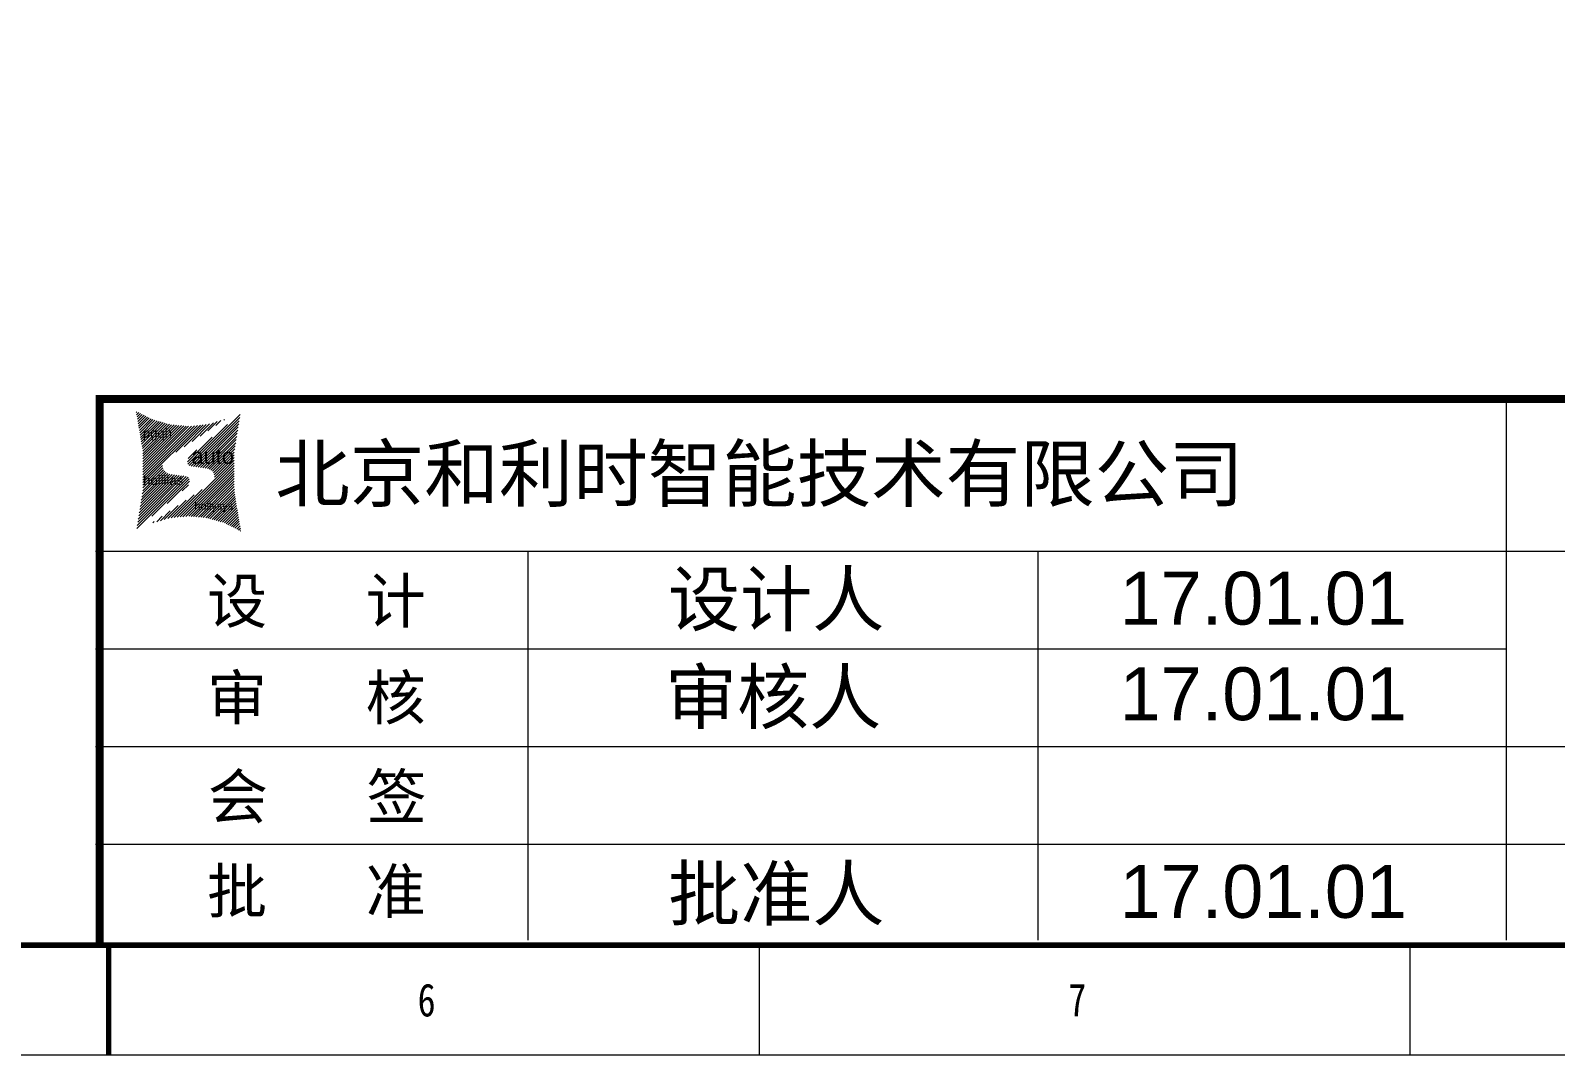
# Model space of a CAD drawing. Header units: millimetres. Extents: x 33157 to 59611, y -29750 to 1750.
# Drawn here: x 54548 to 55240, y -4839 to -4373 of the extents above; entities that cross this region are included whole.
import ezdxf

# ---------------------------------------------------------------- set-up
doc = ezdxf.new("R2010")
doc.units = ezdxf.units.MM
doc.layers.get('0').update_dxf_attribs({"lineweight": 18})
doc.layers.add('细实线', color=7, linetype='Continuous', lineweight=20)
doc.styles.add('HZ', font='arial.ttf')
doc.styles.get("Standard").update_dxf_attribs({"font": ''})
doc.styles.get('Standard').set_extended_font_data('宋体')

# ---------------------------------------------------------------- blocks, each defined once
blk = doc.blocks.new('*X6')
at = {"color": 3}
for p, q in [((51610.21, 537.44), (51628.1, 555.32)), ((51610.77, 536.79), (51633.94, 559.96)), ((51611.63, 536.45), (51633.72, 558.53)), ((51612.68, 536.29), (51633.49, 557.11)), ((51613.76, 536.17), (51633.26, 555.68)), ((51614.82, 536.04), (51633.04, 554.25)), ((51610.01, 538.44), (51621.2, 549.63)), ((51615.89, 535.9), (51632.81, 552.82)), ((51616.96, 535.76), (51632.59, 551.4)), ((51618.02, 535.62), (51632.36, 549.97)), ((51619.02, 535.42), (51632.14, 548.54)), ((51619.91, 535.11), (51631.91, 547.11)), ((51610.31, 539.94), (51614.31, 543.94)), ((51620.68, 534.68), (51631.69, 545.69)), ((51621.33, 534.13), (51631.46, 544.26)), ((51621.84, 533.44), (51631.24, 542.83)), ((51622.17, 532.56), (51631.19, 541.58)), ((51622.22, 531.41), (51631.2, 540.39)), ((51605.29, 513.28), (51631.2, 539.19)), ((51606.63, 513.41), (51631.21, 538)), ((51607.96, 513.54), (51631.22, 536.8)), ((51609.29, 513.67), (51631.22, 535.61)), ((51610.56, 513.74), (51631.23, 534.41)), ((51611.67, 513.64), (51631.24, 533.21)), ((51612.77, 513.55), (51631.24, 532.02)), ((51613.87, 513.45), (51631.25, 530.82)), ((51614.98, 513.35), (51631.26, 529.63)), ((51616.08, 513.25), (51631.26, 528.43)), ((51617.18, 513.15), (51631.27, 527.24)), ((51601.12, 512.72), (51609.4, 520.99)), ((51602.63, 513.02), (51613.03, 523.42)), ((51603.96, 513.15), (51616.66, 525.85)), ((51618.29, 513.05), (51631.28, 526.04)), ((51619.28, 512.84), (51631.28, 524.85)), ((51620.22, 512.58), (51631.43, 523.78)), ((51621.15, 512.31), (51631.6, 522.76)), ((51622.09, 512.05), (51631.77, 521.73)), ((51623.03, 511.78), (51631.95, 520.7)), ((51623.96, 511.51), (51632.12, 519.67)), ((51596.03, 511.23), (51598.51, 513.71)), ((51597.73, 511.72), (51602.14, 516.14)), ((51599.43, 512.22), (51605.77, 518.56)), ((51624.9, 511.25), (51632.3, 518.64)), ((51625.84, 510.98), (51632.47, 517.62)), ((51626.77, 510.71), (51632.64, 516.59)), ((51627.57, 510.31), (51632.82, 515.56)), ((51628.37, 509.91), (51632.99, 514.53)), ((51629.18, 509.51), (51633.17, 513.5)), ((51629.98, 509.11), (51633.34, 512.47)), ((51594.33, 510.73), (51594.88, 511.28)), ((51630.78, 508.71), (51633.51, 511.45)), ((51631.58, 508.31), (51633.69, 510.42)), ((51632.38, 507.91), (51633.86, 509.39)), ((51633.19, 507.51), (51634.04, 508.36)), ((51633.99, 507.11), (51634.21, 507.33))]:
    blk.add_line(p, q, dxfattribs=at)
blk = doc.blocks.new('*X7')
at = {"color": 5}
for p, q in [((51586.75, 560.86), (51587.07, 561.17)), ((51586.93, 559.83), (51587.87, 560.77)), ((51587.1, 558.81), (51588.67, 560.37)), ((51587.28, 557.78), (51589.47, 559.97)), ((51587.45, 556.75), (51590.27, 559.57)), ((51587.62, 555.72), (51591.08, 559.17)), ((51587.8, 554.69), (51591.88, 558.77)), ((51587.97, 553.66), (51592.68, 558.37)), ((51588.15, 552.64), (51593.48, 557.97)), ((51588.32, 551.61), (51594.3, 557.59)), ((51588.49, 550.58), (51595.23, 557.32)), ((51588.67, 549.55), (51596.17, 557.06)), ((51588.84, 548.52), (51597.11, 556.79)), ((51589.02, 547.5), (51598.04, 556.52)), ((51589.19, 546.47), (51598.98, 556.26)), ((51589.36, 545.44), (51599.92, 555.99)), ((51589.54, 544.41), (51600.85, 555.73)), ((51589.66, 543.33), (51601.79, 555.46)), ((51589.66, 542.13), (51602.81, 555.28)), ((51589.67, 540.94), (51603.91, 555.18)), ((51589.68, 539.74), (51605.01, 555.08)), ((51589.68, 538.54), (51606.12, 554.98)), ((51589.69, 537.35), (51607.22, 554.88)), ((51589.7, 536.15), (51608.32, 554.78)), ((51589.7, 534.96), (51609.43, 554.68)), ((51589.71, 533.76), (51610.53, 554.58)), ((51589.72, 531.37), (51613.17, 554.82)), ((51589.72, 532.57), (51611.84, 554.69)), ((51589.73, 530.18), (51614.5, 554.95)), ((51589.74, 528.98), (51615.84, 555.08)), ((51604.79, 542.84), (51617.17, 555.21)), ((51608.43, 545.27), (51618.5, 555.34)), ((51612.06, 547.69), (51620.06, 555.69)), ((51615.69, 550.12), (51621.76, 556.19)), ((51619.32, 552.55), (51623.45, 556.69)), ((51622.95, 554.98), (51625.15, 557.18)), ((51626.58, 557.41), (51626.85, 557.68)), ((51589.22, 522.45), (51600.36, 533.6)), ((51589.44, 523.88), (51599.69, 534.13)), ((51589.67, 525.31), (51599.16, 534.8)), ((51589.74, 527.78), (51598.7, 536.75)), ((51589.75, 526.59), (51598.8, 535.64)), ((51586.97, 508.18), (51610.27, 531.48)), ((51587.19, 509.61), (51609.44, 531.85)), ((51587.42, 511.03), (51608.42, 532.03)), ((51587.64, 512.46), (51607.33, 532.15)), ((51587.87, 513.89), (51606.27, 532.29)), ((51588.09, 515.31), (51605.2, 532.42)), ((51588.32, 516.74), (51604.14, 532.56)), ((51588.54, 518.17), (51603.07, 532.7)), ((51588.77, 519.6), (51602.06, 532.88)), ((51588.99, 521.02), (51601.15, 533.18)), ((51593.82, 513.83), (51610.78, 530.78)), ((51600.71, 519.52), (51610.93, 529.73)), ((51607.61, 525.22), (51610.45, 528.06))]:
    blk.add_line(p, q, dxfattribs=at)
blk = doc.blocks.new('和利时横图框')
at = {"color": 0}
for p, q in [((52208.89, 321.3), (52208.89, 566.91)), ((51568.3, 497.82), (53001.84, 497.82)), ((51764.68, 321.3), (51764.68, 497.82)), ((51996.35, 321.3), (51996.35, 497.82)), ((51568.3, 453.51), (52208.89, 453.51)), ((51568.3, 409.2), (53001.84, 409.2)), ((51568.3, 364.89), (53001.84, 364.89))]:
    blk.add_line(p, q, dxfattribs=at)
for p, q in [((51574.25, 269.31), (51574.25, 319.05)), ((51869.72, 269.31), (51869.72, 319.05)), ((52165.18, 269.31), (52165.18, 319.05))]:
    blk.add_line(p, q)
blk.add_lwpolyline([(50096.91, 269.31), (53051.59, 269.31), (53051.59, 2358.48), (50096.91, 2358.48)], close=True)
blk.add_lwpolyline([(50221.27, 319.05, 2.49, 2.49, 0), (53001.84, 319.05, 2.49, 2.49, 0), (53001.84, 2308.73, 2.49, 2.49, 0), (50221.27, 2308.73, 2.49, 2.49, 0)], format="xyseb", close=True)
at = {"color": 7}
blk.add_lwpolyline([(51570.14, 319.05, 3.69, 3.69, 0), (51570.14, 566.91, 3.69, 3.69, 0), (53001.84, 566.91, 3.69, 3.69, 0)], format="xyseb", dxfattribs=at)
blk.add_lwpolyline([(51574.25, 269.31, 2.49, 2.49, 0), (51574.25, 319.05, 2.49, 2.49, 0)], format="xyseb")
at = {"color": 5}
blk.add_blockref('*X7', (0, 0), dxfattribs=at)
at = {"color": 3}
blk.add_blockref('*X6', (0, 0), dxfattribs=at)
at = {"color": 5, "style": 'HZ'}
for s, p in [('pgqh', (51589.75, 549.4)), ('hollilas', (51589.89, 527.93))]:
    blk.add_text(s, height=4.25, dxfattribs=at).set_placement(p)
at = {"color": 3, "style": 'HZ'}
for s, height, p in [('auto', 7.083, (51611.82, 537.54)), ('hollysys', 3.542, (51613.15, 516.7))]:
    blk.add_text(s, height=height, dxfattribs=at).set_placement(p)
at = {"color": 0, "style": 'HZ'}
for s, p in [('设', (51618.88, 465.3)), ('计', (51690.9, 465.3)), ('审', (51618.88, 421.41)), ('核', (51690.9, 421.41)), ('会', (51619.28, 376.5)), ('签', (51691.3, 376.5)), ('批', (51618.88, 333.61)), ('准', (51690.9, 333.61))]:
    blk.add_text(s, height=20, dxfattribs=at).set_placement(p)
at = {"width": 0.8}
for s, p in [('6', (51714.52, 286.72)), ('7', (52009.99, 286.72))]:
    blk.add_text(s, height=14.92, dxfattribs=at).set_placement(p)
at = {"style": 'HZ'}
for tag, p, height in [('北京和利时自动化驱动技术有限公司', (51649.92, 520.69), 24.79), ('图纸阶段', (52857.22, 518.92), 24.79), ('图纸名称', (52301.11, 424.67), 42.5), ('会签人', (51825.94, 376.93), 24)]:
    blk.add_attdef(tag, p, '', height=height, dxfattribs=at)
at = {"color": 3, "style": 'HZ'}
for tag, p, height in [('工程名称', (52244.96, 517.73), 28.33), ('设计时间', (52033.27, 464.54), 24), ('设计人', (51828.2, 464.14), 24), ('审核人', (51826.82, 419.74), 24), ('设计时间', (52033.27, 421.17), 24), ('图纸编号', (52420.84, 373.66), 24.79), ('批准人', (51828.28, 330.45), 24), ('设计时间', (52033.27, 331.46), 24)]:
    blk.add_attdef(tag, p, '', height=height, dxfattribs=at)
at = {"color": 0, "style": 'HZ'}
blk.add_attdef('页码', (52501.6, 331.93), '', height=20, dxfattribs=at)

msp = doc.modelspace()

# ---------------------------------------------------------------- block references
at = {"layer": '细实线'}
ref = msp.add_blockref('和利时横图框', (3008.87, -5106.82), dxfattribs=at)
ref.add_attrib('设计时间', '17.01.01', (55042.14, -4775.36), dxfattribs={"layer": '0', "color": 3, "height": 24, "style": 'HZ'})
ref.add_attrib('设计时间', '17.01.01', (55042.14, -4685.65), dxfattribs={"layer": '0', "color": 3, "height": 24, "style": 'HZ'})
ref.add_attrib('设计人', '设计人     ', (54837.07, -4642.67), dxfattribs={"layer": '0', "color": 3, "height": 24, "style": 'HZ'})
ref.add_attrib('设计时间', '17.01.01', (55042.14, -4642.28), dxfattribs={"layer": '0', "color": 3, "height": 24, "style": 'HZ'})
ref.add_attrib('审核人', '审核人', (54835.69, -4687.07), dxfattribs={"layer": '0', "color": 3, "height": 24, "style": 'HZ'})
ref.add_attrib('批准人', '批准人', (54837.14, -4776.36), dxfattribs={"layer": '0', "color": 3, "height": 24, "style": 'HZ'})
ref.add_attrib('北京和利时自动化驱动技术有限公司', '北京和利时智能技术有限公司', (54658.79, -4586.12), dxfattribs={"layer": '0', "height": 24.7917, "style": 'HZ'})

doc.saveas('drawing.dxf')
